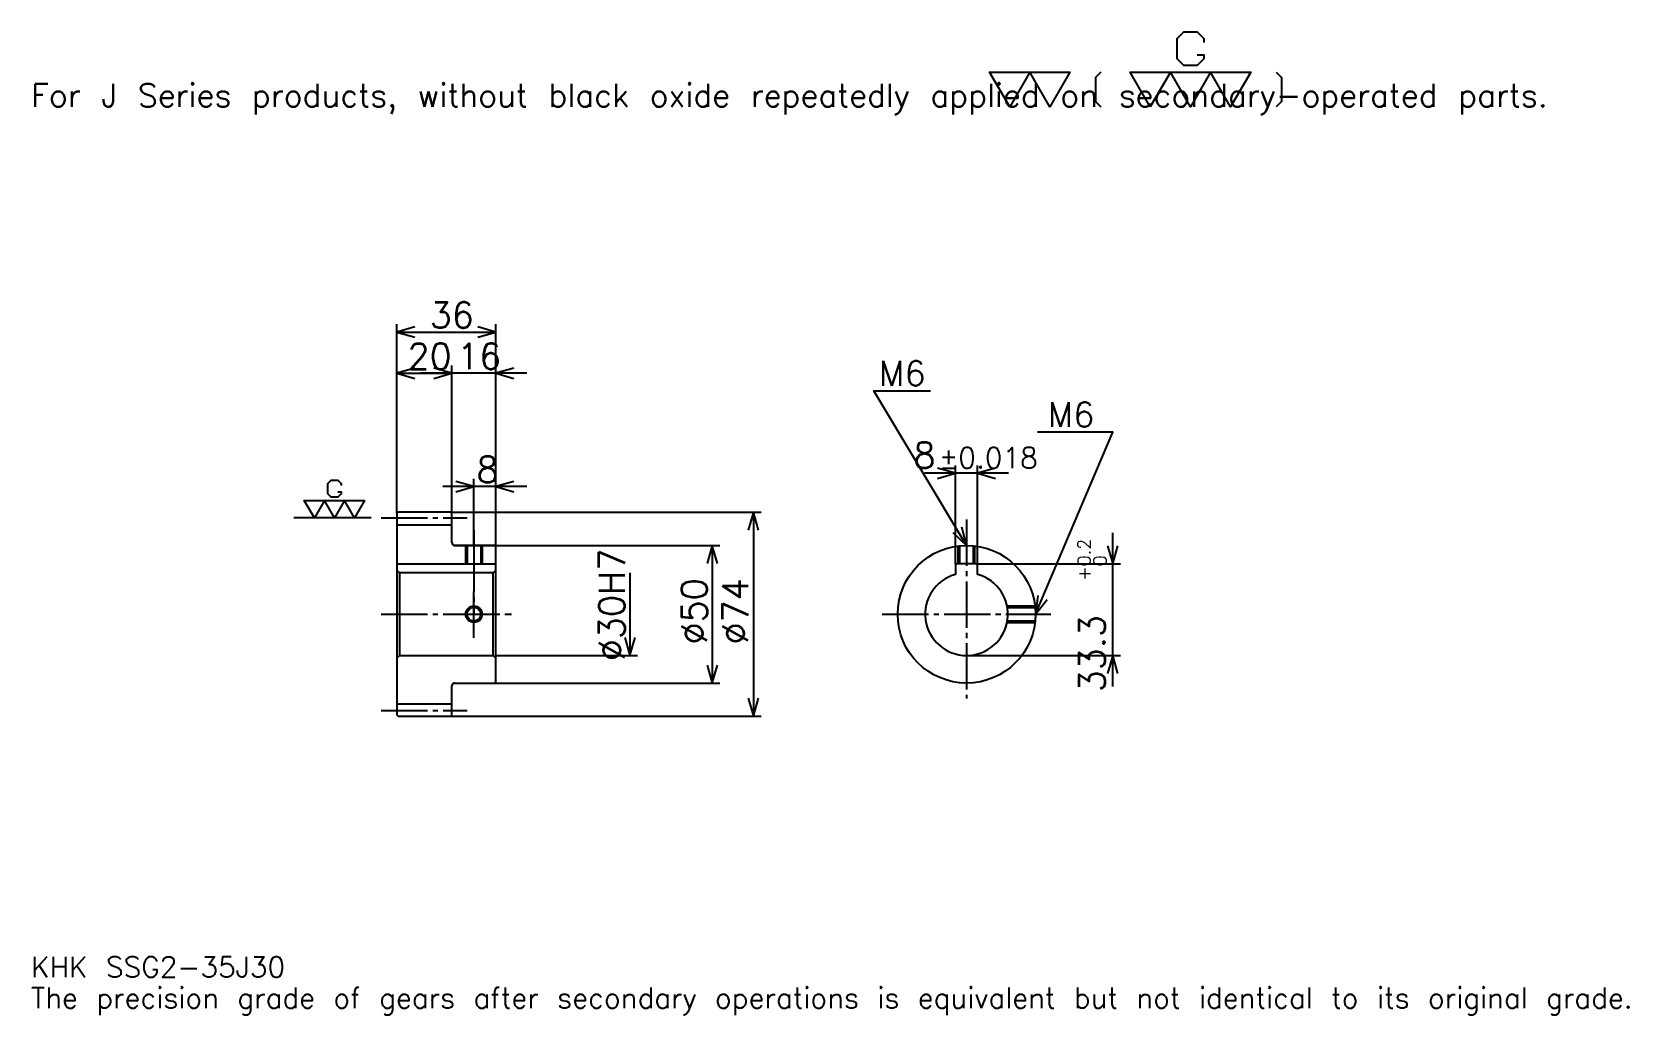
# Model space of a CAD drawing. Extents: x 19 to 599, y 7 to 364.
import ezdxf

# ---------------------------------------------------------------- set-up
doc = ezdxf.new("R2010")
doc.units = 0
doc.linetypes.add('DASHDOT', pattern=[22.434782, 16.826087, -1.869565, 1.869565, -1.869565])
doc.layers.get('0').update_dxf_attribs({"linetype": 'CONTINUOUS'})
doc.layers.add('DASHDOT', color=6, linetype='DASHDOT')
doc.styles.add('KANJI', font='TXT', dxfattribs={"bigfont": 'BIGFONT'})

msp = doc.modelspace()

# ---------------------------------------------------------------- linework, layer by layer
at = {"color": 5}
for p, q in [((151.434784, 189.369568), (151.434784, 257.608704)), ((187.434784, 189.369568), (187.434784, 257.608704)), ((151.434784, 254.804352), (187.434784, 254.804352)), ((151.434784, 239.847824), (171.434784, 239.847824)), ((198.652176, 239.847824), (160.217392, 239.847824)), ((171.434784, 189.369568), (171.434784, 242.652161)), ((373.478271, 203.543488), (343.043457, 203.543488)), ((354.260864, 170.669571), (354.260864, 206.347824)), ((362.260864, 170.669571), (362.260864, 206.347824)), ((198.652176, 198.717392), (168.217392, 198.717392)), ((179.434784, 189.369568), (179.434784, 201.521744)), ((151.434784, 188.869568), (151.434784, 189.369568)), ((170.934784, 189.369568), (187.434784, 189.369568)), ((171.434784, 188.869568), (171.434784, 189.369568)), ((179.434784, 177.369568), (179.434784, 189.369568)), ((179.434784, 177.369568), (179.434784, 189.369568)), ((187.434784, 189.369568), (283.717407, 189.369568)), ((187.434784, 176.869568), (187.434784, 189.369568)), ((280.913055, 189.369568), (280.913055, 115.369568)), ((411.304352, 126.152176), (411.304352, 181.886963)), ((172.434784, 177.369568), (187.434784, 177.369568)), ((187.434784, 177.369568), (268.760864, 177.369568)), ((265.956512, 177.369568), (265.956512, 127.369568)), ((362.260864, 170.669571), (414.108704, 170.669571)), ((236.043488, 167.369568), (236.043488, 137.369568)), ((187.434784, 137.369568), (238.847824, 137.369568)), ((358.260864, 137.369568), (414.108704, 137.369568)), ((172.434784, 127.369568), (187.434784, 127.369568)), ((187.434784, 127.369568), (268.760864, 127.369568)), ((170.934784, 115.369568), (187.434784, 115.369568)), ((187.434784, 115.369568), (283.717407, 115.369568))]:
    msp.add_line(p, q, dxfattribs=at)
at = {"color": 7}
msp.add_line((142.08696, 187.369568), (114.04348, 187.369568), dxfattribs=at)
at = {"color": 4}
for p, q in [((151.434784, 184.869568), (171.434784, 184.869568)), ((151.434784, 170.669571), (187.434784, 170.669571)), ((186.434784, 167.369568), (187.434784, 168.369568)), ((152.434784, 167.369568), (152.434784, 137.369568)), ((186.434784, 137.369568), (187.434784, 136.369568)), ((151.434784, 119.869568), (171.434784, 119.869568))]:
    msp.add_line(p, q, dxfattribs=at)
at = {"color": 7}
for points in [[(441.96524, 355.479126), (444.39566, 355.479126), (444.39566, 354.020874), (441.96524, 351.590424), (437.10437, 351.590424), (434.67392, 354.020874), (434.67392, 361.312164), (437.10437, 363.742615), (441.96524, 363.742615), (444.39566, 361.312164), (444.39566, 359.853912)], [(373.913055, 336.521729), (366.621765, 349.160004), (395.786957, 349.160004), (388.495667, 336.521729), (381.204346, 349.160004), (373.913055, 336.521729)], [(406.96698, 349.160004), (405.022614, 347.215637), (405.022614, 338.466064), (406.96698, 336.521729)], [(424.952179, 336.521729), (417.660889, 349.160004), (461.408691, 349.160004), (454.117401, 336.521729), (446.826111, 349.160004), (439.53479, 336.521729), (432.2435, 349.160004), (424.952179, 336.521729)], [(470.644348, 349.160004), (472.588715, 347.215637), (472.588715, 338.466064), (470.644348, 336.521729)], [(130.028259, 196.848267), (131.243484, 196.848267), (131.243484, 196.119141), (130.028259, 194.903915), (127.597824, 194.903915), (126.382614, 196.119141), (126.382614, 199.764786), (127.597824, 200.980011), (130.028259, 200.980011), (131.243484, 199.764786), (131.243484, 199.03566)], [(121.521744, 187.369568), (117.876083, 193.68869), (139.75, 193.68869), (136.104355, 187.369568), (132.458694, 193.68869), (128.813049, 187.369568), (125.167389, 193.68869), (121.521744, 187.369568)]]:
    msp.add_lwpolyline(points, dxfattribs=at)
at = {"color": 5}
for points in [[(157.978256, 256.67392), (151.434784, 254.804352), (157.978256, 252.934784)], [(180.891312, 252.934784), (187.434784, 254.804352), (180.891312, 256.67392)], [(157.978256, 241.717392), (151.434784, 239.847824), (157.978256, 237.978256)], [(164.891312, 237.978256), (171.434784, 239.847824), (164.891312, 241.717392)], [(164.891312, 237.978256), (171.434784, 239.847824), (164.891312, 241.717392)], [(193.978271, 241.717392), (187.434784, 239.847824), (193.978271, 237.978256)], [(358.260864, 177.369568), (324.608704, 233.456528), (345.17392, 233.456528)], [(383.260864, 152.369568), (411.304352, 218.5), (384.008698, 218.5)], [(347.717407, 201.67392), (354.260864, 203.543488), (347.717407, 205.41304)], [(368.804321, 205.41304), (362.260864, 203.543488), (368.804321, 201.67392)], [(172.891312, 196.847824), (179.434784, 198.717392), (172.891312, 200.58696)], [(193.978271, 200.58696), (187.434784, 198.717392), (193.978271, 196.847824)], [(282.782623, 182.826096), (280.913055, 189.369568), (279.043488, 182.826096)], [(353.291138, 182.018677), (358.260864, 177.369568), (356.497406, 183.942444)], [(267.82608, 170.826096), (265.956512, 177.369568), (264.086945, 170.826096)], [(409.434784, 177.213043), (411.304352, 170.669571), (413.17392, 177.213043)], [(384.094299, 159.123657), (383.260864, 152.369568), (387.536682, 157.663864)], [(234.17392, 143.91304), (236.043488, 137.369568), (237.913055, 143.91304)], [(264.086945, 133.91304), (265.956512, 127.369568), (267.82608, 133.91304)], [(413.17392, 130.826096), (411.304352, 137.369568), (409.434784, 130.826096)], [(279.043488, 121.913048), (280.913055, 115.369568), (282.782623, 121.913048)]]:
    msp.add_lwpolyline(points, dxfattribs=at)
at = {"color": 4}
for points in [[(171.434784, 178.369568), (171.434784, 188.869568), (170.934784, 189.369568), (151.934784, 189.369568), (151.434784, 188.869568), (151.434784, 136.369568)], [(172.434784, 127.369568), (186.934784, 127.369568), (187.434784, 127.869568), (187.434784, 176.869568), (186.934784, 177.369568), (172.434784, 177.369568)], [(176.434784, 177.369568), (176.434784, 170.669571)], [(176.974792, 177.369568), (176.974792, 170.669571)], [(181.894775, 177.369568), (181.894775, 170.669571)], [(182.434784, 177.369568), (182.434784, 170.669571)], [(355.260864, 170.669571), (355.260864, 177.188919)], [(355.800842, 170.669571), (355.800842, 177.248245)], [(360.720886, 170.669571), (360.720886, 177.248245)], [(361.260864, 170.669571), (361.260864, 177.188919)], [(151.434784, 136.369568), (152.434784, 137.369568), (186.434784, 137.369568), (186.434784, 167.369568), (152.434784, 167.369568), (151.434784, 168.369568)], [(362.260864, 166.826401), (362.260864, 170.669571), (354.260864, 170.669571), (354.260864, 166.826401)], [(372.957825, 155.369568), (383.0802, 155.369568)], [(373.05777, 154.829575), (383.139526, 154.829575)], [(372.957825, 149.369568), (383.0802, 149.369568)], [(373.05777, 149.909561), (383.139526, 149.909561)], [(151.434784, 136.369568), (151.434784, 115.869568), (151.934784, 115.369568), (170.934784, 115.369568), (171.434784, 115.869568), (171.434784, 126.369568)]]:
    msp.add_lwpolyline(points, dxfattribs=at)
for centre, radius in [((358.260864, 152.369568), 25), ((179.434784, 152.369568), 2.46)]:
    msp.add_circle(centre, radius, dxfattribs=at)
at = {"color": 7}
msp.add_circle((179.434784, 152.369568), 3, dxfattribs=at)
at = {"color": 4}
for centre, radius, start, end in [((172.434784, 178.369568), 1, 180, 270), ((358.260864, 152.369568), 15, 105.466010323, 74.533989677), ((172.434784, 126.369568), 1, 90, 180)]:
    msp.add_arc(centre, radius, start, end, dxfattribs=at)
at = {"layer": 'DASHDOT', "color": 7}
for p, q in [((145.826096, 187.369568), (177.043488, 187.369568)), ((358.260864, 186.717392), (358.260864, 121.760872)), ((179.434784, 177.369568), (179.434784, 152.369568)), ((145.826096, 152.369568), (193.043488, 152.369568)), ((327.652161, 152.369568), (388.869568, 152.369568)), ((145.826096, 117.369568), (177.043488, 117.369568))]:
    msp.add_line(p, q, dxfattribs=at)
for points in [[(179.434784, 182.978271), (179.434784, 165.060867)], [(179.434784, 143.760864), (179.434784, 160.978271)], [(170.82608, 152.369568), (188.043488, 152.369568)]]:
    msp.add_lwpolyline(points, dxfattribs=at)

# ---------------------------------------------------------------- texts
at = {"color": 7, "style": 'KANJI'}
for s, height, p in [('For J Series products, without black oxide repeatedly applied on secondary-operated parts.', 8.413043, (18.695652, 336.521729)), ('36', 9.347826, (163.358704, 256.299988)), ('20', 9.347826, (155.358704, 241.343475)), ('16', 9.347826, (173.358704, 241.343475)), ('M6', 8.973913, (326.478271, 235.32608)), ('M6', 8.973913, (387.747833, 220.369568)), ('8', 9.347826, (338.965088, 205.41304)), ('8', 9.347826, (180.396744, 200.213043)), ('%%p0.018', 7.478261, (348.218292, 205.41304)), ('KHK SSG2-35J30', 7.478261, (18.695652, 20.565218)), ('The precision grade of gears after secondary operations is equivalent but not identical to its original grade.', 7.478261, (18.695652, 9.347826))]:
    msp.add_text(s, height=height, dxfattribs=at).set_placement(p)
for s, height, p in [('%%c30H7', 9.347826, (234.17392, 135.309784)), ('0.2', 4.673913, (403.265228, 169.731445)), ('+', 4.673913, (403.265228, 164.496658)), ('0', 4.673913, (409.060883, 169.731445)), ('%%c50', 9.347826, (264.086945, 141.385864)), ('%%c74', 9.347826, (279.043488, 141.385864)), ('33.3', 9.347826, (408.5, 124.035568))]:
    msp.add_text(s, height=height, rotation=90, dxfattribs=at).set_placement(p)

doc.saveas('drawing.dxf')
